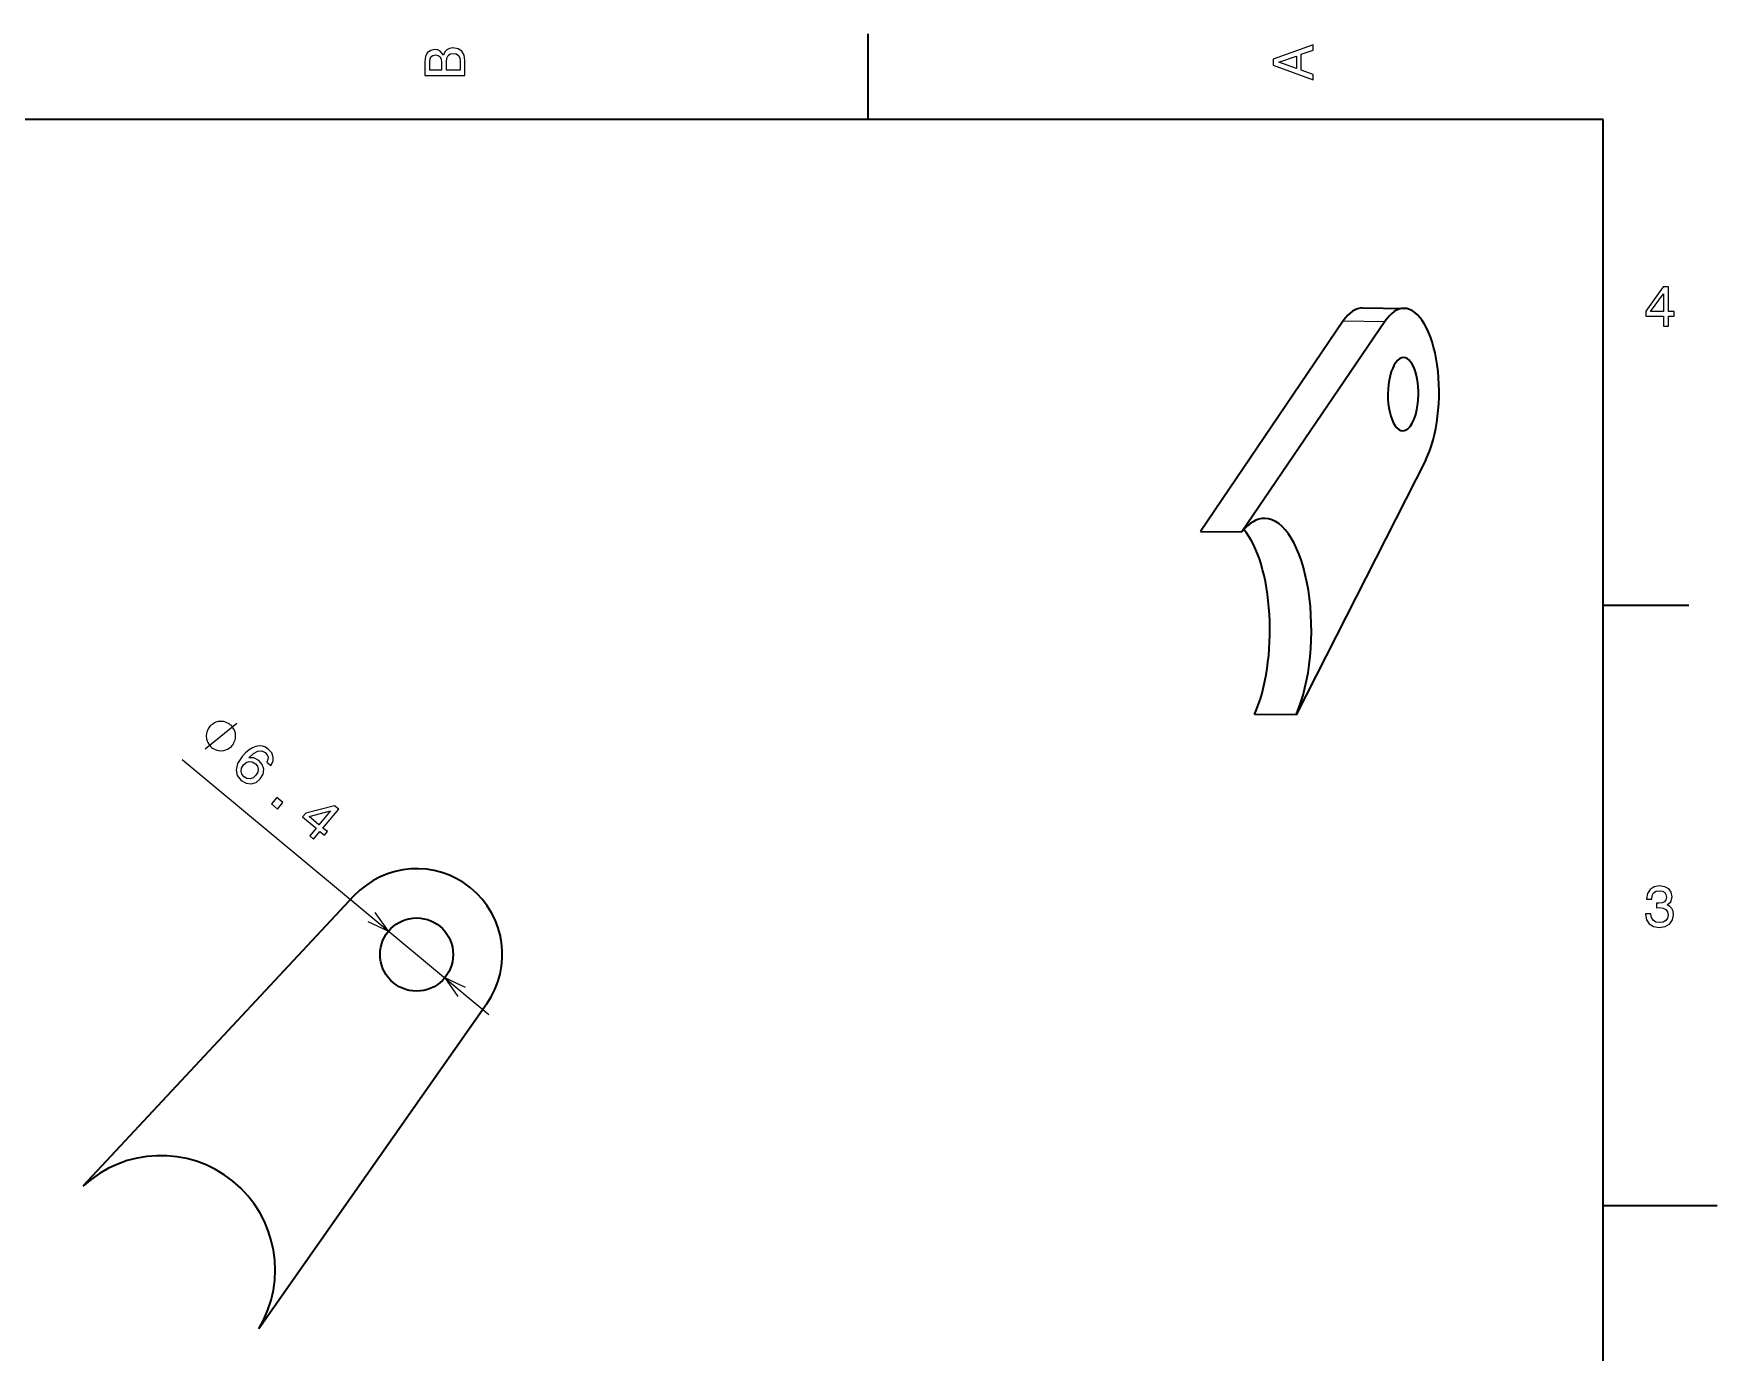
# Model space of a CAD drawing. Extents: x 0 to 297, y 0 to 210.
# Drawn here: x 149.7 to 297, y 92.1 to 207.5 of the extents above; entities that cross this region are included whole.
import ezdxf

# ---------------------------------------------------------------- set-up
doc = ezdxf.new("R2010")
doc.units = 0

msp = doc.modelspace()

# ---------------------------------------------------------------- linework, layer by layer
at = {"color": 7, "lineweight": 35, "ltscale": 0.1875}
for p, q in [((222.699997, 200), (222.699997, 207.5)), ((287, 157.5), (294.5, 157.5))]:
    msp.add_line(p, q, dxfattribs=at)
at = {"color": 7, "lineweight": 35}
for p, q in [((287, 200), (10, 200)), ((287, 10), (287, 200)), ((264.276886, 182.370148), (251.778671, 163.965073)), ((267.90918, 182.331665), (255.410995, 163.926605)), ((271.485107, 170.224625), (260.144073, 147.901703)), ((177.720383, 132.067688), (154.009766, 106.675323)), ((189.34227, 122.642265), (169.392502, 94.199814))]:
    msp.add_line(p, q, dxfattribs=at)
at = {"color": 7, "lineweight": 35, "ltscale": 0.090813}
for p, q in [((265.964813, 183.509094), (269.597137, 183.470612)), ((251.778671, 163.965073), (255.410995, 163.926605))]:
    msp.add_line(p, q, dxfattribs=at)
at = {"color": 7, "lineweight": 13, "ltscale": 0.090812}
msp.add_line((264.276886, 182.370148), (267.90918, 182.331665), dxfattribs=at)
at = {"color": 7, "lineweight": 35, "ltscale": 0.090812}
msp.add_line((260.144073, 147.901703), (256.51178, 147.940186), dxfattribs=at)
at = {"color": 7, "lineweight": 13}
msp.add_line((162.698288, 143.994583), (189.507706, 121.706955), dxfattribs=at)
at = {"color": 7, "lineweight": 35, "ltscale": 0.25}
msp.add_line((287, 105), (297, 105), dxfattribs=at)
at = {"color": 7, "lineweight": 13}
for points in [[(185.542007, 205.630417), (185.249496, 205.983429), (185.052811, 206.074219), (184.81073, 206.104477), (184.432495, 206.03891), (184.160156, 205.842224), (183.993729, 205.524506), (183.933212, 205.080704), (183.933212, 203.835022), (187.433212, 203.835022), (187.433212, 205.151306), (187.36261, 205.620331), (187.155838, 205.968307), (186.828018, 206.185165), (186.384216, 206.260818), (186.08667, 206.215424), (185.839554, 206.094391), (185.65799, 205.897705)], [(261.633209, 203.466858), (261.633209, 203.930847), (260.604401, 204.298996), (260.604401, 205.695969), (261.633209, 206.064133), (261.633209, 206.538193), (258.128174, 205.257217), (258.128174, 204.742798)], [(185.385666, 204.984879), (185.385666, 204.298996), (184.351807, 204.298996), (184.351807, 205.025223), (184.382065, 205.297562), (184.472839, 205.489197), (184.629181, 205.605194), (184.86116, 205.645538), (185.093155, 205.600143), (185.254532, 205.479111), (185.355408, 205.272339)], [(187.014618, 205.095825), (187.014618, 204.298996), (185.809296, 204.298996), (185.809296, 205.050446), (185.844589, 205.368164), (185.9505, 205.595108), (186.132065, 205.731277), (186.394302, 205.776657), (186.671692, 205.731277), (186.863327, 205.605194), (186.979324, 205.393372)], [(260.17572, 204.460388), (258.632477, 205), (260.17572, 205.539627)], [(292.277374, 181.916794), (292.731262, 181.916794), (292.731262, 182.784225), (293.23056, 182.784225), (293.23056, 183.187683), (292.731262, 183.187683), (292.731262, 185.341141), (292.272339, 185.341141), (290.739197, 183.228027), (290.739197, 182.784225), (292.277374, 182.784225)], [(291.162842, 183.187683), (292.277374, 184.756134), (292.277374, 183.187683)], [(167.069275, 145.237427), (167.14386, 145.327148), (167.248169, 145.543854), (167.315186, 145.715729), (167.34491, 145.842728), (167.367065, 146.05188), (167.344376, 146.298325), (167.284378, 146.499908), (167.231964, 146.619354), (167.134674, 146.776093), (166.992538, 146.970108), (166.902832, 147.044693), (166.81311, 147.119263), (166.596405, 147.223572), (166.42453, 147.290588), (166.297531, 147.320313), (166.088379, 147.342484), (165.841934, 147.319778), (165.64035, 147.259796), (165.520905, 147.207367), (165.364182, 147.110092), (165.170151, 146.967957), (165.095566, 146.878235), (165.020996, 146.788528), (164.916687, 146.571808), (164.84967, 146.399948), (164.819946, 146.272949), (164.797775, 146.063782), (164.82048, 145.817352), (164.880463, 145.615753), (164.932892, 145.496323), (165.030167, 145.339584), (165.172302, 145.145569), (165.262024, 145.070984), (165.35173, 144.996399), (165.568451, 144.89209), (165.740311, 144.825073), (165.867325, 144.795349), (166.076477, 144.773193), (166.322922, 144.795898), (166.524506, 144.855881), (166.643951, 144.908295), (166.800674, 145.005585), (166.99469, 145.14772)], [(170.452164, 143.474457), (170.639618, 143.849838), (170.66243, 144.224396), (170.521225, 144.590988), (170.221863, 144.92511), (169.97049, 145.088196), (169.711441, 145.178925), (169.436981, 145.203796), (169.147766, 145.15567), (168.854095, 145.039093), (168.552765, 144.850189), (168.243774, 144.588943), (167.94133, 144.256683), (167.545563, 143.654419), (167.403519, 143.096985), (167.51001, 142.601852), (167.86113, 142.172211), (168.295349, 141.929291), (168.733856, 141.872986), (169.158585, 142.005219), (169.527573, 142.314941), (169.767929, 142.738174), (169.82489, 143.169586), (169.697845, 143.576874), (169.408157, 143.922638), (168.97525, 144.151367), (168.516129, 144.15921), (168.928955, 144.537445), (169.307739, 144.740662), (169.649307, 144.764954), (169.9646, 144.607758), (170.132706, 144.415543), (170.212372, 144.211578), (170.196487, 143.995255), (170.095383, 143.771072)], [(169.148163, 142.623795), (168.90239, 142.414948), (168.639053, 142.319061), (168.361374, 142.340042), (168.111954, 142.481812), (167.91539, 142.710815), (167.84082, 142.976105), (167.883102, 143.255753), (168.051315, 143.529099), (168.289978, 143.737305), (168.550095, 143.8293), (168.825211, 143.797333), (169.10112, 143.640106), (169.27507, 143.42334), (169.348343, 143.172241), (169.305405, 142.899704)], [(170.492157, 140.116119), (171.027344, 139.671204), (171.507721, 140.249039), (170.972534, 140.693954)], [(173.845963, 137.327988), (174.194992, 137.037827), (174.749527, 137.704865), (175.133453, 137.385681), (175.391373, 137.695923), (175.007446, 138.015106), (176.384094, 139.671066), (176.031189, 139.964447), (173.501373, 139.319626), (173.217667, 138.978348), (174.400497, 137.995026)], [(173.801346, 139.017776), (175.661087, 139.511368), (174.658417, 138.305267)], [(290.729126, 130.51622), (290.729126, 130.480911), (290.809814, 129.996765), (291.046844, 129.633652), (291.420044, 129.401657), (291.914276, 129.315933), (292.438782, 129.401657), (292.832153, 129.623566), (293.08429, 129.976593), (293.175079, 130.430481), (293.134735, 130.728027), (293.023773, 130.970108), (292.842224, 131.156708), (292.600159, 131.292877), (292.927948, 131.565216), (293.043945, 131.998932), (292.968292, 132.392303), (292.751434, 132.68985), (292.398407, 132.87645), (291.914276, 132.942017), (291.460388, 132.861313), (291.112396, 132.63942), (290.885468, 132.286392), (290.809814, 131.817368), (290.809814, 131.782074), (291.258636, 131.782074), (291.299011, 132.104828), (291.430115, 132.336823), (291.641937, 132.478027), (291.939484, 132.528473), (292.201721, 132.488113), (292.393372, 132.382217), (292.509369, 132.210739), (292.554749, 131.97876), (292.509369, 131.731628), (292.388336, 131.565216), (292.176514, 131.46434), (291.889069, 131.434082), (291.692383, 131.439133), (291.692383, 131.04071), (291.939484, 131.050797), (292.257202, 131.005417), (292.494232, 130.884369), (292.635468, 130.687683), (292.685883, 130.430481), (292.630402, 130.13797), (292.484161, 129.921112), (292.252167, 129.784943), (291.944519, 129.739563), (291.626801, 129.789993), (291.394806, 129.941284), (291.248566, 130.183365), (291.193085, 130.51622)]]:
    msp.add_lwpolyline(points, close=True, dxfattribs=at)
for points in [[(164.69455, 144.935883), (167.470306, 147.179794)], [(178.924911, 129.831665), (180.741379, 128.99472), (179.586746, 130.627762)], [(187.479294, 124.066406), (185.662827, 124.903343), (186.817459, 123.270309)]]:
    msp.add_lwpolyline(points, dxfattribs=at)
at = {"color": 7, "lineweight": 35}
msp.add_circle((183.202103, 126.949036), 3.2, dxfattribs=at)
for centre, radius, start, end in [((183.202103, 126.949036), 7.5, 324.953866, 136.96159), ((160.825333, 99.357674), 10, 328.950001, 132.965451)]:
    msp.add_arc(centre, radius, start, end, dxfattribs=at)
for centre, major_axis, start_param, end_param in [((265.885071, 176.009506), (-0.079435, -7.499573), 3.1414955724, 3.7043895348), ((269.517395, 175.971039), (-0.079435, -7.499573), 3.1414955724, 3.7043895348), ((269.517395, 175.971039), (-0.079435, -7.499573), 0.7022884021, 3.1414955724), ((269.517395, 175.971039), (-0.033893, -3.199814), 3.1416166199, 6.2832092735), ((269.517395, 175.971039), (-0.033893, -3.199814), 1.3139588657, 3.1416166199), ((269.517395, 175.971039), (-0.033893, -3.199814), 0.0000239663, 1.3139588657), ((257.299347, 155.097168), (-0.105914, -9.999435), 3.1415973331, 3.6346437743), ((257.299347, 155.097168), (-0.105914, -9.999435), 0.7720341625, 3.1415973331), ((253.667007, 155.135651), (-0.105914, -9.999435), 0.7720341625, 2.6929546201)]:
    msp.add_ellipse(centre, major_axis=major_axis, ratio=0.418695, start_param=start_param, end_param=end_param, dxfattribs=at)

doc.saveas('drawing.dxf')
